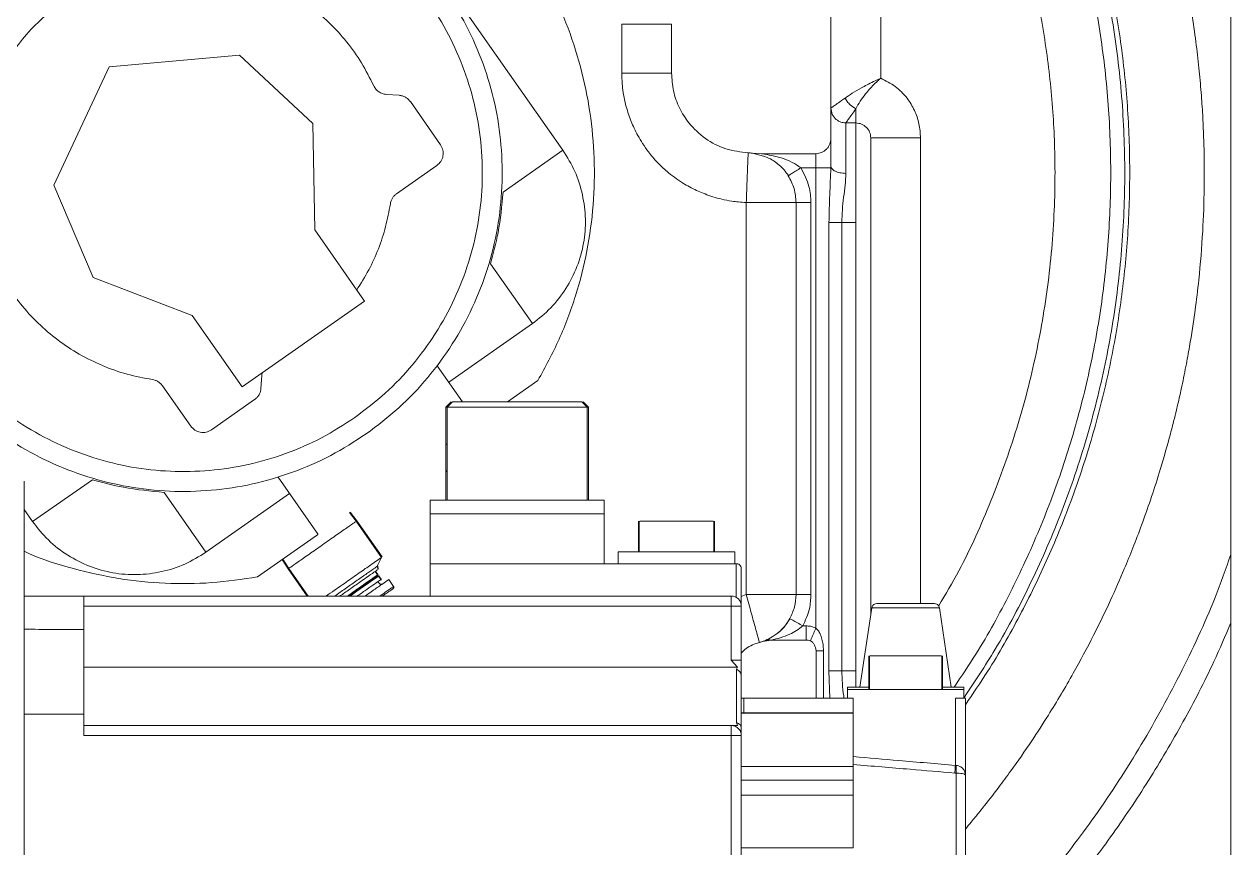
# Model space of a CAD drawing. Header units: millimetres. Extents: x 169 to 14583, y -399 to 10804.
# Drawn here: x 9219 to 9461.3, y 6507.2 to 6672.6 of the extents above; entities that cross this region are included whole.
import ezdxf

# ---------------------------------------------------------------- set-up
doc = ezdxf.new("R2010")
doc.units = ezdxf.units.MM
doc.header["$LTSCALE"] = 35

msp = doc.modelspace()

# ---------------------------------------------------------------- linework, layer by layer
at = {"color": 7, "linetype": 'Continuous', "lineweight": 18}
for p, q in [((9461.279, 6994.416), (9461.279, 5075.018)), ((9390.967, 6747.797), (9390.967, 6661.797)), ((9327.155, 6647.313), (9281.269, 6712.846)), ((9380.967, 6649.713), (9380.967, 6675.797)), ((9338.967, 6672.642), (9338.967, 6662.797)), ((9348.967, 6662.797), (9348.967, 6672.642)), ((9262.235, 6666.386), (9236.054, 6664.095)), ((9276.934, 6652.678), (9262.235, 6666.386)), ((9236.054, 6664.095), (9224.947, 6640.276)), ((9294.268, 6658.346), (9291.678, 6658.527)), ((9302.578, 6648.416), (9296.516, 6657.074)), ((9277.307, 6631.332), (9276.934, 6652.678)), ((9383.967, 6652.797), (9385.967, 6652.797)), ((9388.967, 6554.012), (9388.967, 6649.797)), ((9398.967, 6556.297), (9398.967, 6649.797)), ((9327.155, 6647.313), (9315.149, 6638.907)), ((9367.015, 6646.626), (9365.224, 6646.737)), ((9365.224, 6646.737), (9367.448, 6646.14)), ((9377.967, 6646.626), (9367.015, 6646.626)), ((9293.747, 6638.57), (9301.841, 6644.238)), ((9372.493, 6642.244), (9372.403, 6642.186)), ((9377.967, 6643.797), (9374.934, 6643.797)), ((9377.967, 6551.38), (9377.967, 6643.797)), ((9380.967, 6644.146), (9380.965, 6643.797)), ((9380.967, 6644.146), (9380.967, 6644.155)), ((9224.947, 6640.276), (9232.8, 6621.775)), ((9363.967, 6636.816), (9363.967, 6558.127)), ((9373.967, 6636.816), (9373.967, 6558.127)), ((9376.967, 6558.127), (9376.967, 6636.816)), ((9380.565, 6632.797), (9380.565, 6542.797)), ((9383.163, 6632.797), (9383.163, 6542.797)), ((9385.967, 6632.797), (9383.163, 6632.797)), ((9385.967, 6632.797), (9385.967, 6542.797)), ((9287.345, 6616.996), (9277.307, 6631.332)), ((9312.609, 6624.501), (9321.016, 6612.495)), ((9232.8, 6621.775), (9252.732, 6614.124)), ((9262.77, 6599.789), (9287.345, 6616.996)), ((9252.732, 6614.124), (9262.77, 6599.789)), ((9304.223, 6600.737), (9321.016, 6612.495)), ((9306.982, 6596.797), (9301.904, 6604.049)), ((9266.516, 6599.497), (9266.697, 6602.086)), ((9266.697, 6602.086), (9266.777, 6602.594)), ((9316.031, 6596.797), (9322.139, 6601.074)), ((9246.74, 6600.017), (9252.408, 6591.923)), ((9256.586, 6591.186), (9265.244, 6597.248)), ((9304.717, 6596.797), (9303.667, 6595.747)), ((9303.667, 6595.747), (9303.667, 6577.047)), ((9304.984, 6596.81), (9303.942, 6595.747)), ((9303.942, 6595.747), (9303.942, 6577.047)), ((9331.992, 6595.747), (9330.95, 6596.81)), ((9332.267, 6595.747), (9331.217, 6596.797)), ((9332.267, 6595.747), (9331.902, 6595.747)), ((9331.992, 6577.047), (9331.992, 6595.747)), ((9332.267, 6577.047), (9332.267, 6595.747)), ((9303.942, 6588.332), (9303.667, 6588.14)), ((9269.957, 6581.679), (9278.012, 6570.176)), ((9303.667, 6582.741), (9303.942, 6582.975)), ((9220.665, 6572.749), (9232.671, 6581.155)), ((9255.484, 6566.609), (9247.077, 6578.615)), ((9255.484, 6566.609), (9272.276, 6578.367)), ((9300.467, 6577.047), (9335.467, 6577.047)), ((9300.467, 6577.047), (9300.467, 6574.297)), ((9335.467, 6577.047), (9335.467, 6574.297)), ((9218.967, 6575.174), (9220.665, 6572.749)), ((9285.629, 6572.814), (9284.307, 6574.584)), ((9285.75, 6572.899), (9284.427, 6574.668)), ((9300.467, 6574.297), (9335.467, 6574.297)), ((9300.467, 6574.297), (9300.467, 6564.297)), ((9335.467, 6574.297), (9335.467, 6564.297)), ((9290.71, 6565.558), (9285.629, 6572.814)), ((9290.831, 6565.642), (9285.75, 6572.899)), ((9342.317, 6572.807), (9342.317, 6566.647)), ((9342.464, 6572.807), (9342.464, 6566.647)), ((9357.47, 6566.647), (9357.47, 6572.807)), ((9357.617, 6566.647), (9357.617, 6572.807)), ((9265.832, 6561.647), (9277.869, 6570.076)), ((9338.267, 6566.647), (9361.667, 6566.647)), ((9338.267, 6564.297), (9338.267, 6566.647)), ((9361.667, 6566.647), (9361.667, 6564.297)), ((9270.778, 6565.111), (9271.988, 6563.262)), ((9270.898, 6565.194), (9272.108, 6563.347)), ((9289.889, 6563.775), (9290.698, 6565.55)), ((9300.467, 6557.797), (9300.467, 6564.297)), ((9300.467, 6564.297), (9361.967, 6564.297)), ((9361.967, 6564.297), (9361.967, 6557.529)), ((9271.988, 6563.262), (9275.815, 6557.797)), ((9272.108, 6563.347), (9275.994, 6557.797)), ((9289.925, 6562.037), (9289.438, 6562.733)), ((9290.015, 6562.1), (9289.527, 6562.796)), ((9290.099, 6561.791), (9289.849, 6561.802)), ((9289.858, 6561.806), (9289.933, 6562.043)), ((9289.969, 6563.105), (9289.903, 6563.792)), ((9289.937, 6561.862), (9290.015, 6562.1)), ((9290.06, 6563.169), (9289.999, 6563.859)), ((9290.595, 6561.097), (9290.105, 6561.797)), ((9290.674, 6561.158), (9290.187, 6561.854)), ((9362.967, 6555.797), (9362.967, 6563.297)), ((9290.249, 6560.371), (9290.076, 6560.617)), ((9290.628, 6561.003), (9290.652, 6561.142)), ((9290.65, 6561.019), (9290.674, 6561.158)), ((9293.149, 6559.716), (9292.174, 6561.109)), ((9218.967, 6557.797), (9230.967, 6557.797)), ((9360.967, 6557.797), (9230.967, 6557.797)), ((9363.967, 6558.127), (9362.967, 6557.717)), ((9360.967, 6555.797), (9230.967, 6555.797)), ((9360.967, 6555.797), (9360.967, 6544.9)), ((9362.967, 6544.9), (9362.967, 6555.797)), ((9386.807, 6539.497), (9389.18, 6555.444)), ((9389.18, 6555.444), (9402.754, 6555.444)), ((9390.169, 6556.297), (9401.765, 6556.297)), ((9405.127, 6539.497), (9402.754, 6555.444)), ((9375.967, 6551.797), (9375.322, 6551.797)), ((9367.211, 6548.668), (9368.942, 6548.968)), ((9368.942, 6548.968), (9368.998, 6548.969)), ((9375.967, 6548.969), (9368.998, 6548.969)), ((9360.967, 6544.9), (9362.19, 6543.542)), ((9377.974, 6537.297), (9377.974, 6546.797)), ((9379.467, 6537.297), (9379.467, 6546.797)), ((9388.567, 6545.797), (9388.567, 6538.997)), ((9388.709, 6545.797), (9388.709, 6538.997)), ((9403.225, 6538.997), (9403.225, 6545.797)), ((9403.367, 6538.997), (9403.367, 6545.797)), ((9230.967, 6543.542), (9362.19, 6543.542)), ((9362.19, 6543.542), (9362.021, 6543.092)), ((9380.565, 6542.797), (9380.74, 6537.297)), ((9385.967, 6542.797), (9383.163, 6542.797)), ((9385.967, 6539.497), (9385.967, 6542.797)), ((9384.267, 6539.497), (9388.709, 6539.497)), ((9384.267, 6538.997), (9384.267, 6539.497)), ((9384.267, 6537.297), (9384.267, 6538.997)), ((9384.267, 6538.997), (9407.667, 6538.997)), ((9403.225, 6539.497), (9407.667, 6539.497)), ((9407.667, 6538.997), (9407.667, 6539.497)), ((9407.667, 6537.297), (9407.667, 6538.997)), ((9362.967, 6537.297), (9363.467, 6537.297)), ((9385.467, 6537.297), (9363.467, 6537.297)), ((9363.467, 6537.297), (9363.467, 6534.363)), ((9385.467, 6537.297), (9385.467, 6534.363)), ((9405.967, 6523.794), (9405.967, 6537.297)), ((9407.667, 6537.297), (9405.967, 6537.297)), ((9407.967, 6537.297), (9407.967, 6521.832)), ((9218.967, 6534.104), (9230.967, 6534.104)), ((9230.967, 6534.104), (9230.967, 6529.797)), ((9362.967, 6534.363), (9363.467, 6534.363)), ((9362.967, 6534.297), (9385.467, 6534.297)), ((9363.467, 6534.363), (9385.467, 6534.363)), ((9385.467, 6534.363), (9385.467, 6534.297)), ((9385.467, 6534.297), (9385.467, 6523.55)), ((9230.967, 6531.797), (9360.967, 6531.797)), ((9362.19, 6531.797), (9360.967, 6531.797)), ((9362.021, 6532.375), (9362.19, 6531.797)), ((9230.967, 6529.797), (9360.967, 6529.797)), ((9360.967, 6529.797), (9360.967, 6455.797)), ((9362.967, 6529.797), (9362.967, 6455.797)), ((9362.967, 6523.55), (9385.467, 6523.55)), ((9362.967, 6520.797), (9385.467, 6520.797)), ((9407.967, 6521.832), (9407.899, 6521.893)), ((9407.967, 6521.832), (9407.938, 6521.964)), ((9407.939, 6521.892), (9407.962, 6521.967)), ((9362.967, 6517.797), (9385.467, 6517.797)), ((9385.467, 6517.797), (9385.467, 6507.229)), ((9362.967, 6507.229), (9385.467, 6507.229))]:
    msp.add_line(p, q, dxfattribs=at)
at = {"color": 7, "linetype": 'Continuous', "lineweight": 18, "flags": 128}
msp.add_lwpolyline([(9290.187, 6561.854), (9290.047, 6561.859), (9289.937, 6561.862)], dxfattribs=at)
at = {"color": 7, "linetype": 'Continuous', "lineweight": 18}
for points, knots in [([(9407.967, 6510.993), (9408.363, 6511.465), (9409.03, 6512.259), (9410.324, 6513.839), (9412.184, 6516.154), (9414.571, 6519.245), (9417.749, 6523.549), (9421.095, 6528.358), (9425.319, 6534.883), (9429.509, 6541.945), (9433.63, 6549.662), (9437.017, 6556.66), (9439.598, 6562.516), (9441.658, 6567.563), (9443.417, 6572.17), (9445.194, 6577.196), (9447.076, 6583.009), (9448.603, 6588.29), (9449.708, 6592.528), (9450.275, 6594.836), (9450.785, 6596.995), (9451.437, 6599.893), (9452.223, 6603.718), (9453.187, 6608.981), (9454.079, 6614.771), (9455.005, 6622.489), (9455.665, 6630.673), (9455.976, 6639.417), (9455.942, 6647.191), (9455.687, 6653.585), (9455.32, 6659.024), (9454.875, 6663.935), (9454.262, 6669.231), (9453.398, 6675.279), (9452.448, 6680.694), (9451.579, 6684.986), (9451.074, 6687.309), (9450.583, 6689.472), (9449.895, 6692.362), (9448.92, 6696.144), (9447.473, 6701.295), (9445.729, 6706.887), (9443.17, 6714.227), (9440.166, 6721.868), (9436.602, 6729.859), (9433.155, 6736.827), (9430.116, 6742.459), (9427.395, 6747.183), (9424.837, 6751.399), (9421.96, 6755.886), (9418.525, 6760.939), (9415.292, 6765.386), (9412.625, 6768.859), (9411.15, 6770.724), (9409.759, 6772.451), (9407.871, 6774.744), (9405.336, 6777.716), (9403.396, 6779.87), (9402.489, 6780.877)], [0, 0, 0, 0, 0.0062724, 0.0105554, 0.0207924, 0.0365159, 0.050315, 0.0752682, 0.0961502, 0.1294524, 0.1588316, 0.1852117, 0.2085928, 0.2239745, 0.2407107, 0.2588015, 0.278247, 0.3029159, 0.314767, 0.322834, 0.327117, 0.337354, 0.3530776, 0.3668767, 0.3918299, 0.4127118, 0.4460141, 0.4753933, 0.5017733, 0.5251544, 0.5405361, 0.5572724, 0.5753632, 0.5948086, 0.6194776, 0.6313286, 0.6393957, 0.6436787, 0.6539157, 0.6696393, 0.6834383, 0.7083916, 0.7292735, 0.7625757, 0.791955, 0.818335, 0.8417161, 0.8570978, 0.873834, 0.8919248, 0.9113703, 0.9360392, 0.9478903, 0.9559574, 0.9602403, 0.9704775, 0.9862011, 1, 1, 1, 1]), ([(9382.038, 6778.964), (9385.335, 6775.651), (9391.931, 6769.024), (9400.856, 6758.189), (9409.008, 6746.773), (9416.277, 6734.77), (9422.64, 6722.265), (9428.057, 6709.322), (9432.649, 6695.57), (9436.271, 6681.046), (9438.772, 6665.814), (9440.023, 6650.428), (9440.016, 6634.992), (9438.75, 6619.608), (9436.236, 6604.377), (9432.486, 6589.404), (9427.536, 6574.781), (9421.378, 6560.632), (9414.798, 6548.069), (9409.811, 6540.552), (9407.667, 6537.321)], [0, 0, 0, 0, 0.0531095, 0.106219, 0.1593285, 0.212438, 0.2655475, 0.318657, 0.3717665, 0.4301841, 0.4886017, 0.5470193, 0.605437, 0.6638546, 0.7222722, 0.7806899, 0.8391075, 0.8975251, 0.9559428, 1, 1, 1, 1]), ([(9407.967, 6535.972), (9409.483, 6538.185), (9413.435, 6543.958), (9418.989, 6553.827), (9424.68, 6565.453), (9429.534, 6577.459), (9433.569, 6589.763), (9436.754, 6602.314), (9439.079, 6615.052), (9440.531, 6627.919), (9441.104, 6640.855), (9440.795, 6653.8), (9439.606, 6666.695), (9437.543, 6679.478), (9434.614, 6692.091), (9430.833, 6704.475), (9426.218, 6716.574), (9420.79, 6728.33), (9414.577, 6739.692), (9407.594, 6750.593), (9399.931, 6761.037), (9394.245, 6767.528), (9391.402, 6770.774)], [0, 0, 0, 0, 0.0316892, 0.0826529, 0.1336166, 0.1845804, 0.2355441, 0.2865078, 0.3374715, 0.3884353, 0.439399, 0.4903627, 0.5413265, 0.5922902, 0.6432539, 0.6942176, 0.7451814, 0.7961451, 0.8471088, 0.8980725, 0.9490363, 1, 1, 1, 1]), ([(9388.579, 6768.201), (9391.662, 6764.665), (9397.83, 6757.594), (9406.032, 6746.139), (9413.405, 6734.145), (9419.835, 6721.616), (9425.305, 6708.641), (9429.779, 6695.289), (9433.232, 6681.638), (9435.645, 6667.764), (9437.003, 6653.748), (9437.299, 6639.67), (9436.531, 6625.609), (9434.703, 6611.647), (9431.827, 6597.862), (9427.915, 6584.335), (9423.004, 6571.135), (9417.07, 6558.372), (9411.314, 6547.779), (9407.194, 6541.696), (9405.704, 6539.497)], [0, 0, 0, 0, 0.0569275, 0.1138551, 0.1707826, 0.2277101, 0.2846376, 0.3415652, 0.3984927, 0.4554202, 0.5123477, 0.5692753, 0.6262028, 0.6831303, 0.7400578, 0.7969854, 0.8539129, 0.9108404, 0.9677679, 1, 1, 1, 1]), ([(9390.967, 6747.797), (9393.538, 6744.208), (9398.679, 6737.029), (9405.33, 6725.561), (9411.159, 6713.665), (9416.058, 6701.352), (9419.986, 6688.779), (9422.943, 6676.025), (9424.938, 6663.165), (9425.973, 6650.193), (9426.04, 6636.354), (9424.92, 6621.725), (9422.378, 6606.439), (9418.509, 6591.429), (9413.264, 6576.856), (9407.975, 6564.919), (9403.987, 6558.137), (9402.615, 6555.804)], [0, 0, 0, 0, 0.06498848, 0.12997752, 0.19496656, 0.25995505, 0.32494352, 0.38877258, 0.45260165, 0.51643014, 0.58025867, 0.65623841, 0.73221789, 0.80819691, 0.88417616, 0.96015605, 1, 1, 1, 1]), ([(9322.139, 6601.074), (9323.621, 6603.804), (9326.59, 6609.271), (9329.834, 6618.037), (9332.139, 6627.08), (9333.388, 6636.335), (9333.592, 6645.669), (9332.743, 6654.967), (9330.847, 6664.11), (9327.935, 6672.981), (9324.042, 6681.468), (9319.214, 6689.459), (9313.517, 6696.857), (9307.024, 6703.567), (9299.814, 6709.498), (9291.981, 6714.581), (9283.627, 6718.749), (9274.854, 6721.945), (9265.777, 6724.134), (9256.511, 6725.287), (9247.175, 6725.384), (9237.887, 6724.43), (9228.765, 6722.437), (9219.928, 6719.423), (9211.486, 6715.435), (9203.546, 6710.522), (9196.214, 6704.741), (9189.578, 6698.173), (9183.725, 6690.899), (9178.73, 6683.009), (9174.662, 6674.607), (9171.54, 6665.801), (9169.529, 6656.699), (9168.563, 6649.942), (9168.593, 6646.256), (9168.598, 6645.683)], [0, 0, 0, 0, 0.0310418, 0.0621669, 0.0932094, 0.1242498, 0.1553761, 0.1864188, 0.2174591, 0.2485854, 0.2796281, 0.3106685, 0.3417948, 0.3728375, 0.4038779, 0.4350042, 0.4660469, 0.4970873, 0.5282136, 0.5592563, 0.5902967, 0.621423, 0.6524657, 0.683506, 0.7146323, 0.745675, 0.7767154, 0.8078417, 0.8388844, 0.8699248, 0.9010511, 0.9320938, 0.9631342, 0.9942605, 1, 1, 1, 1]), ([(9287.676, 6590.371), (9289.9, 6592.058), (9294.355, 6595.437), (9300.125, 6601.553), (9305.101, 6608.308), (9309.134, 6615.674), (9312.178, 6623.497), (9314.176, 6631.651), (9315.087, 6639.997), (9314.904, 6648.391), (9313.63, 6656.689), (9311.278, 6664.748), (9307.896, 6672.432), (9303.544, 6679.611), (9298.286, 6686.157), (9292.222, 6691.962), (9285.453, 6696.929), (9278.091, 6700.965), (9270.267, 6704.007), (9262.113, 6706.006), (9253.767, 6706.917), (9245.374, 6706.733), (9237.074, 6705.462), (9229.024, 6703.097), (9221.304, 6699.767), (9216.604, 6696.736), (9214.258, 6695.223)], [0, 0, 0, 0, 0.0416163, 0.0833819, 0.125, 0.1666139, 0.2083815, 0.25, 0.2916139, 0.3333815, 0.3749999, 0.4166139, 0.4583815, 0.4999999, 0.5416138, 0.5833814, 0.6249999, 0.6666138, 0.7083814, 0.7499999, 0.7916138, 0.8333814, 0.8749999, 0.9166132, 0.958379, 1, 1, 1, 1]), ([(9285.382, 6593.648), (9287.467, 6595.229), (9291.644, 6598.397), (9297.053, 6604.131), (9301.718, 6610.464), (9305.499, 6617.369), (9308.352, 6624.703), (9310.225, 6632.348), (9311.079, 6640.172), (9310.908, 6648.041), (9309.713, 6655.82), (9307.508, 6663.376), (9304.338, 6670.58), (9300.258, 6677.31), (9295.329, 6683.447), (9289.644, 6688.89), (9283.298, 6693.546), (9276.396, 6697.329), (9269.061, 6700.182), (9261.416, 6702.055), (9253.592, 6702.91), (9245.724, 6702.737), (9237.942, 6701.546), (9230.395, 6699.328), (9223.158, 6696.207), (9218.752, 6693.365), (9216.553, 6691.946)], [0, 0, 0, 0, 0.0416162, 0.083382, 0.125, 0.1666137, 0.2083816, 0.25, 0.2916137, 0.3333816, 0.3749999, 0.4166137, 0.4583816, 0.4999999, 0.5416137, 0.5833815, 0.6249999, 0.6666137, 0.7083815, 0.7499999, 0.7916136, 0.8333815, 0.8749999, 0.916613, 0.9583788, 1, 1, 1, 1]), ([(9289.159, 6660.271), (9288.382, 6661.822), (9286.823, 6664.929), (9283.769, 6669.176), (9280.263, 6673.046), (9276.295, 6676.434), (9271.942, 6679.312), (9267.255, 6681.612), (9262.329, 6683.373), (9258.911, 6684.012), (9257.206, 6684.331)], [0, 0, 0, 0, 0.1247404, 0.2499986, 0.3752386, 0.4999989, 0.6247346, 0.7499755, 0.875221, 1, 1, 1, 1]), ([(9233.493, 6680.989), (9231.943, 6680.212), (9228.835, 6678.653), (9224.588, 6675.599), (9220.719, 6672.093), (9217.33, 6668.125), (9214.453, 6663.772), (9212.153, 6659.085), (9210.391, 6654.159), (9209.752, 6650.741), (9209.433, 6649.036)], [0, 0, 0, 0, 0.1247404, 0.2499986, 0.3752386, 0.4999989, 0.6247346, 0.7499755, 0.875221, 1, 1, 1, 1]), ([(9348.967, 6672.642), (9348.884, 6672.642), (9348.717, 6672.642), (9347.406, 6672.642), (9345.321, 6672.642), (9342.422, 6672.642), (9340.119, 6672.642), (9338.967, 6672.642)], [0, 0, 0, 0, 0.1867813, 0.3735626, 0.5603439, 0.780172, 1, 1, 1, 1]), ([(9338.967, 6662.797), (9339.944, 6662.797), (9341.898, 6662.797), (9344.584, 6662.797), (9346.901, 6662.797), (9348.62, 6662.797), (9348.851, 6662.797), (9348.967, 6662.797)], [0, 0, 0, 0, 0.1867813, 0.3735626, 0.5603439, 0.780172, 1, 1, 1, 1]), ([(9338.967, 6662.797), (9339.001, 6661.823), (9339.08, 6659.547), (9339.74, 6656.278), (9340.64, 6653.589), (9341.471, 6651.68), (9342.222, 6650.199), (9343.17, 6648.602), (9344.176, 6647.164), (9345.215, 6645.871), (9346.521, 6644.425), (9348.583, 6642.52), (9351.306, 6640.604), (9353.822, 6639.294), (9355.744, 6638.495), (9357.312, 6637.948), (9359.103, 6637.454), (9360.825, 6637.118), (9362.471, 6636.901), (9363.443, 6636.846), (9363.967, 6636.816)], [0, 0, 0, 0, 0.0733613, 0.1715293, 0.2499336, 0.2866891, 0.3283709, 0.3749834, 0.4266087, 0.4604582, 0.5, 0.5733613, 0.6715293, 0.7499336, 0.7866891, 0.8283709, 0.8749834, 0.9266087, 0.9604586, 1, 1, 1, 1]), ([(9364.352, 6646.809), (9362.832, 6646.994), (9359.793, 6647.365), (9355.67, 6649.523), (9352.532, 6652.445), (9350.444, 6655.787), (9349.201, 6659.201), (9349.045, 6661.598), (9348.967, 6662.797)], [0, 0, 0, 0, 0.1865594, 0.3731188, 0.5596782, 0.7064521, 0.8532261, 1, 1, 1, 1]), ([(9390.967, 6661.797), (9390.479, 6661.566), (9389.546, 6661.123), (9388.253, 6660.462), (9386.807, 6659.678), (9385.276, 6658.782), (9384.29, 6658.113), (9383.824, 6657.797)], [0, 0, 0, 0, 0.1820876, 0.3478567, 0.4973346, 0.762537, 1, 1, 1, 1]), ([(9390.967, 6661.797), (9390.598, 6661.452), (9389.862, 6660.766), (9388.842, 6659.696), (9387.816, 6658.499), (9386.778, 6657.116), (9386.248, 6656.16), (9385.967, 6655.654)], [0, 0, 0, 0, 0.1742751, 0.34698, 0.5174823, 0.7447226, 1, 1, 1, 1]), ([(9398.967, 6649.797), (9398.905, 6650.748), (9398.781, 6652.649), (9397.82, 6655.368), (9396.243, 6657.954), (9393.97, 6660.266), (9391.968, 6661.287), (9390.967, 6661.797)], [0, 0, 0, 0, 0.18672199, 0.37347213, 0.56018576, 0.78010119, 1, 1, 1, 1]), ([(9291.678, 6658.527), (9291.415, 6658.566), (9290.884, 6658.644), (9290.169, 6659.035), (9289.55, 6659.567), (9289.289, 6660.038), (9289.159, 6660.271)], [0, 0, 0, 0, 0.2474087, 0.4994215, 0.7518742, 1, 1, 1, 1]), ([(9296.516, 6657.074), (9296.378, 6657.246), (9296.1, 6657.594), (9295.545, 6657.977), (9294.931, 6658.257), (9294.488, 6658.316), (9294.268, 6658.346)], [0, 0, 0, 0, 0.2479291, 0.4991169, 0.7510488, 1, 1, 1, 1]), ([(9383.824, 6657.797), (9383.343, 6657.459), (9382.487, 6656.858), (9381.602, 6656.243), (9381.065, 6655.861), (9380.999, 6655.818), (9380.967, 6655.797)], [0, 0, 0, 0, 0.2989695, 0.5322448, 0.7768869, 1, 1, 1, 1]), ([(9383.824, 6657.797), (9383.959, 6657.559), (9384.234, 6657.073), (9384.96, 6656.267), (9385.588, 6655.885), (9385.967, 6655.654)], [0, 0, 0, 0, 0.2764508, 0.5627289, 1, 1, 1, 1]), ([(9380.967, 6655.797), (9381.024, 6655.357), (9381.137, 6654.476), (9381.94, 6653.49), (9382.929, 6652.902), (9383.621, 6652.832), (9383.967, 6652.797)], [0, 0, 0, 0, 0.279619, 0.5592379, 0.779619, 1, 1, 1, 1]), ([(9385.967, 6655.654), (9385.686, 6655.252), (9385.121, 6654.446), (9384.488, 6653.542), (9384.051, 6652.917), (9383.995, 6652.837), (9383.967, 6652.797)], [0, 0, 0, 0, 0.2480046, 0.4974779, 0.7483132, 1, 1, 1, 1]), ([(9383.967, 6652.797), (9383.967, 6652.722), (9383.967, 6652.572), (9383.967, 6651.379), (9383.967, 6649.406), (9383.967, 6646.552), (9383.967, 6643.966), (9383.967, 6642.673)], [0, 0, 0, 0, 0.1867183, 0.3734365, 0.5601548, 0.7800774, 1, 1, 1, 1]), ([(9385.967, 6652.797), (9385.967, 6652.723), (9385.967, 6652.573), (9385.967, 6651.361), (9385.967, 6649.53), (9385.967, 6647.03), (9385.967, 6643.987), (9385.967, 6640.492), (9385.967, 6636.716), (9385.967, 6634.098), (9385.967, 6632.797)], [0, 0, 0, 0, 0.1242211, 0.2500121, 0.3757498, 0.4999965, 0.6241912, 0.749955, 0.8757206, 1, 1, 1, 1]), ([(9380.967, 6649.713), (9380.928, 6649.333), (9380.866, 6648.742), (9380.488, 6648.015), (9379.972, 6647.368), (9379.127, 6646.764), (9378.348, 6646.671), (9377.967, 6646.626)], [0, 0, 0, 0, 0.2386422, 0.3707744, 0.510875, 0.7607018, 1, 1, 1, 1]), ([(9380.967, 6644.146), (9380.967, 6644.893), (9380.967, 6646.387), (9380.967, 6648.114), (9380.967, 6649.262), (9380.967, 6649.563), (9380.967, 6649.713)], [0, 0, 0, 0, 0.2797394, 0.5594274, 0.7797279, 1, 1, 1, 1]), ([(9398.967, 6649.797), (9397.99, 6649.797), (9396.036, 6649.797), (9393.35, 6649.797), (9391.033, 6649.797), (9389.315, 6649.797), (9389.083, 6649.797), (9388.967, 6649.797)], [0, 0, 0, 0, 0.1867813, 0.3735626, 0.5603439, 0.780172, 1, 1, 1, 1]), ([(9301.841, 6644.238), (9302.136, 6644.501), (9302.726, 6645.027), (9303.146, 6646.161), (9303.14, 6647.371), (9302.765, 6648.068), (9302.578, 6648.416)], [0, 0, 0, 0, 0.24998, 0.4999797, 0.7497887, 1, 1, 1, 1]), ([(9321.016, 6612.495), (9322.294, 6613.504), (9324.868, 6615.534), (9327.863, 6619.482), (9330.13, 6623.863), (9331.453, 6628.605), (9331.832, 6633.513), (9331.201, 6638.405), (9329.736, 6643.14), (9328.012, 6645.928), (9327.155, 6647.313)], [0, 0, 0, 0, 0.1242246, 0.2500096, 0.3757442, 0.499997, 0.6241979, 0.7499627, 0.8757224, 1, 1, 1, 1]), ([(9365.224, 6646.737), (9365.062, 6646.756), (9364.772, 6646.789), (9364.48, 6646.803), (9364.352, 6646.809)], [0, 0, 0, 0, 0.5599905, 1, 1, 1, 1]), ([(9367.015, 6646.626), (9368.427, 6646.384), (9370.523, 6646.026), (9373.188, 6644.975), (9374.364, 6644.182), (9374.934, 6643.797)], [0, 0, 0, 0, 0.5147328, 0.7645512, 1, 1, 1, 1]), ([(9377.967, 6643.8), (9377.967, 6644.144), (9377.967, 6644.833), (9377.967, 6645.677), (9377.967, 6646.295), (9377.967, 6646.515), (9377.967, 6646.626)], [0, 0, 0, 0, 0.2797666, 0.5595331, 0.7797666, 1, 1, 1, 1]), ([(9367.448, 6646.14), (9367.826, 6646.005), (9368.9, 6645.621), (9370.299, 6644.645), (9371.599, 6643.404), (9372.159, 6642.613), (9372.444, 6642.212)], [0, 0, 0, 0, 0.2074265, 0.5888516, 0.7913894, 1, 1, 1, 1]), ([(9374.934, 6643.797), (9374.602, 6643.586), (9373.937, 6643.163), (9373.109, 6642.636), (9372.587, 6642.304), (9372.518, 6642.259), (9372.493, 6642.244)], [0, 0, 0, 0, 0.2831526, 0.5663052, 0.8494578, 1, 1, 1, 1]), ([(9374.934, 6643.797), (9375.58, 6642.568), (9376.736, 6640.372), (9376.897, 6637.904), (9376.967, 6636.816)], [0, 0, 0, 0, 0.5594307, 1, 1, 1, 1]), ([(9377.967, 6643.797), (9377.967, 6643.798), (9377.967, 6643.799), (9377.967, 6643.799), (9377.967, 6643.8)], [0, 0, 0, 0, 0.56, 1, 1, 1, 1]), ([(9377.971, 6643.797), (9377.97, 6643.797), (9377.969, 6643.797), (9377.968, 6643.798), (9377.968, 6643.798)], [0, 0, 0, 0, 0.5964163, 1, 1, 1, 1]), ([(9377.971, 6643.797), (9377.97, 6643.797), (9377.969, 6643.797), (9377.968, 6643.797), (9377.968, 6643.797)], [0, 0, 0, 0, 0.56, 1, 1, 1, 1]), ([(9378.966, 6643.797), (9378.784, 6643.797), (9378.459, 6643.797), (9378.12, 6643.797), (9377.971, 6643.797)], [0, 0, 0, 0, 0.5598591, 1, 1, 1, 1]), ([(9380.965, 6643.797), (9380.922, 6643.797), (9380.834, 6643.797), (9380.329, 6643.797), (9379.692, 6643.797), (9379.208, 6643.797), (9378.966, 6643.797)], [0, 0, 0, 0, 0.2797785, 0.5595571, 0.7797785, 1, 1, 1, 1]), ([(9380.965, 6643.797), (9380.884, 6641.999), (9380.719, 6638.379), (9380.617, 6634.666), (9380.565, 6632.797)], [0, 0, 0, 0, 0.4968367, 1, 1, 1, 1]), ([(9383.967, 6642.673), (9383.542, 6642.7), (9382.658, 6642.754), (9381.651, 6643.155), (9381.065, 6643.653), (9380.999, 6643.992), (9380.967, 6644.155)], [0, 0, 0, 0, 0.2701894, 0.5623386, 0.7896762, 1, 1, 1, 1]), ([(9383.967, 6642.673), (9383.932, 6641.895), (9383.861, 6640.347), (9383.523, 6637.883), (9383.23, 6635.364), (9383.186, 6633.651), (9383.163, 6632.797)], [0, 0, 0, 0, 0.2535523, 0.5043919, 0.7529598, 1, 1, 1, 1]), ([(9292.501, 6636.558), (9292.543, 6636.756), (9292.626, 6637.153), (9292.904, 6637.698), (9293.269, 6638.192), (9293.588, 6638.445), (9293.747, 6638.57)], [0, 0, 0, 0, 0.248126, 0.4990134, 0.7507266, 1, 1, 1, 1]), ([(9315.149, 6638.907), (9314.896, 6636.178), (9314.443, 6631.303), (9313.17, 6626.58), (9312.609, 6624.501)], [0, 0, 0, 0, 0.5599359, 1, 1, 1, 1]), ([(9285.756, 6619.265), (9286.587, 6620.583), (9288.253, 6623.223), (9290.161, 6627.508), (9291.659, 6631.954), (9292.221, 6635.025), (9292.501, 6636.558)], [0, 0, 0, 0, 0.2495649, 0.4999333, 0.7503423, 1, 1, 1, 1]), ([(9363.967, 6636.816), (9364.378, 6636.817), (9365.145, 6636.819), (9366.195, 6636.821), (9367.06, 6636.819), (9368.014, 6636.815), (9369.05, 6636.818), (9370.132, 6636.818), (9371.259, 6636.816), (9372.354, 6636.817), (9373.276, 6636.816), (9373.859, 6636.813), (9373.931, 6636.815), (9373.967, 6636.816)], [0, 0, 0, 0, 0.0785692, 0.1464687, 0.2036428, 0.2501631, 0.3409522, 0.4242722, 0.5002559, 0.6283713, 0.7524234, 0.8775146, 1, 1, 1, 1]), ([(9376.967, 6636.816), (9376.527, 6636.816), (9375.647, 6636.816), (9374.661, 6636.816), (9374.072, 6636.816), (9374.002, 6636.816), (9373.967, 6636.816)], [0, 0, 0, 0, 0.279619, 0.5592379, 0.779619, 1, 1, 1, 1]), ([(9383.163, 6632.797), (9382.871, 6632.797), (9382.287, 6632.797), (9381.314, 6632.797), (9380.849, 6632.797), (9380.565, 6632.797)], [0, 0, 0, 0, 0.2806499, 0.5612998, 1, 1, 1, 1]), ([(9212.775, 6625.323), (9213.553, 6623.772), (9215.111, 6620.665), (9218.165, 6616.418), (9221.671, 6612.549), (9225.639, 6609.16), (9229.992, 6606.283), (9234.68, 6603.983), (9239.606, 6602.221), (9243.023, 6601.582), (9244.729, 6601.263)], [0, 0, 0, 0, 0.1247404, 0.2499986, 0.3752386, 0.4999989, 0.6247346, 0.7499755, 0.875221, 1, 1, 1, 1]), ([(9197.967, 6614.73), (9199.195, 6612.578), (9201.719, 6608.152), (9206.618, 6602.154), (9212.287, 6596.703), (9218.637, 6592.049), (9225.538, 6588.265), (9232.874, 6585.412), (9240.518, 6583.539), (9248.342, 6582.685), (9256.21, 6582.857), (9263.992, 6584.048), (9271.539, 6586.266), (9278.777, 6589.388), (9283.183, 6592.23), (9285.382, 6593.648)], [0, 0, 0, 0, 0.0730749, 0.1502206, 0.2276519, 0.3048061, 0.3819518, 0.4593831, 0.5365373, 0.6136829, 0.6911143, 0.7682685, 0.8454131, 0.9228406, 1, 1, 1, 1]), ([(9197.967, 6607.035), (9198.156, 6606.718), (9199.775, 6604.008), (9203.705, 6599.473), (9209.697, 6593.622), (9216.485, 6588.668), (9223.842, 6584.629), (9231.668, 6581.587), (9239.821, 6579.589), (9248.167, 6578.677), (9256.56, 6578.861), (9264.861, 6580.132), (9272.91, 6582.497), (9280.631, 6585.827), (9285.33, 6588.858), (9287.676, 6590.371)], [0, 0, 0, 0, 0.0109016, 0.0932221, 0.1758466, 0.2581761, 0.3404966, 0.4231211, 0.5054506, 0.5877711, 0.6703957, 0.7527252, 0.8350446, 0.9176654, 1, 1, 1, 1]), ([(9244.729, 6601.263), (9244.926, 6601.222), (9245.323, 6601.138), (9245.869, 6600.86), (9246.362, 6600.495), (9246.615, 6600.176), (9246.74, 6600.017)], [0, 0, 0, 0, 0.248126, 0.4990134, 0.7507266, 1, 1, 1, 1]), ([(9265.244, 6597.248), (9265.417, 6597.387), (9265.764, 6597.665), (9266.148, 6598.219), (9266.427, 6598.833), (9266.486, 6599.276), (9266.516, 6599.497)], [0, 0, 0, 0, 0.2479291, 0.4991169, 0.7510488, 1, 1, 1, 1]), ([(9303.667, 6595.747), (9303.762, 6595.747), (9303.952, 6595.747), (9305.452, 6595.747), (9307.736, 6595.747), (9310.736, 6595.747), (9314.223, 6595.747), (9317.967, 6595.747), (9321.712, 6595.747), (9325.196, 6595.747), (9328.208, 6595.747), (9330.445, 6595.747), (9331.701, 6595.747), (9331.868, 6595.747), (9331.902, 6595.747)], [0, 0, 0, 0, 0.0888868, 0.1777736, 0.2666603, 0.3555471, 0.4444339, 0.5333207, 0.6222075, 0.7110942, 0.799981, 0.8888678, 0.9777546, 1, 1, 1, 1]), ([(9304.976, 6596.797), (9305.196, 6596.797), (9305.639, 6596.797), (9306.888, 6596.797), (9308.536, 6596.797), (9310.555, 6596.797), (9312.869, 6596.797), (9315.37, 6596.797), (9317.967, 6596.797), (9320.564, 6596.797), (9323.065, 6596.797), (9325.379, 6596.797), (9327.398, 6596.797), (9329.046, 6596.797), (9330.296, 6596.797), (9330.738, 6596.797), (9330.959, 6596.797)], [0, 0, 0, 0, 0.0714166, 0.1431899, 0.2142775, 0.2853359, 0.3571367, 0.4289089, 0.4999975, 0.571056, 0.6428568, 0.714629, 0.7857176, 0.8567784, 0.9285538, 1, 1, 1, 1]), ([(9252.408, 6591.923), (9252.671, 6591.628), (9253.197, 6591.038), (9254.332, 6590.618), (9255.541, 6590.624), (9256.238, 6590.999), (9256.586, 6591.186)], [0, 0, 0, 0, 0.24998, 0.4999797, 0.7497887, 1, 1, 1, 1]), ([(9218.967, 6580.847), (9218.967, 6580.766), (9218.967, 6580.602), (9218.967, 6579.278), (9218.967, 6577.193), (9218.967, 6574.275), (9218.967, 6570.577), (9218.967, 6566.121), (9218.967, 6560.968), (9218.967, 6555.158), (9218.967, 6548.748), (9218.967, 6541.791), (9218.967, 6534.367), (9218.967, 6526.547), (9218.967, 6518.401), (9218.967, 6510.002), (9218.967, 6501.438), (9218.967, 6492.797), (9218.967, 6484.157), (9218.967, 6475.593), (9218.967, 6467.193), (9218.967, 6459.048), (9218.967, 6451.227), (9218.967, 6443.804), (9218.967, 6436.846), (9218.967, 6430.437), (9218.967, 6424.624), (9218.967, 6419.485), (9218.967, 6415.069), (9218.967, 6412.782), (9218.967, 6411.676)], [0, 0, 0, 0, 0.0357477, 0.0715864, 0.1074212, 0.143171, 0.1789167, 0.2147564, 0.2505921, 0.2863419, 0.3220877, 0.3579274, 0.3937631, 0.4295129, 0.4652587, 0.5010984, 0.536934, 0.5726839, 0.6084296, 0.6442693, 0.680105, 0.7158548, 0.7516006, 0.7874403, 0.823276, 0.8590258, 0.8947716, 0.9306113, 0.9664469, 1, 1, 1, 1]), ([(9247.077, 6578.615), (9244.348, 6578.868), (9239.473, 6579.321), (9234.75, 6580.595), (9232.671, 6581.155)], [0, 0, 0, 0, 0.5599359, 1, 1, 1, 1]), ([(9220.665, 6572.749), (9221.674, 6571.47), (9223.704, 6568.897), (9227.652, 6565.901), (9232.033, 6563.634), (9236.775, 6562.311), (9241.683, 6561.932), (9246.575, 6562.563), (9251.31, 6564.028), (9254.098, 6565.752), (9255.484, 6566.609)], [0, 0, 0, 0, 0.1242246, 0.2500096, 0.3757442, 0.499997, 0.6241979, 0.7499627, 0.8757224, 1, 1, 1, 1]), ([(9285.5, 6572.723), (9285.435, 6572.678), (9285.245, 6572.545), (9283.829, 6571.553), (9281.579, 6569.978), (9278.869, 6568.08), (9276.159, 6566.183), (9273.909, 6564.608), (9272.493, 6563.616), (9272.303, 6563.483), (9272.238, 6563.437)], [0, 0, 0, 0, 0.0741911, 0.2161275, 0.358064, 0.5000004, 0.6419369, 0.7838733, 0.9258098, 1, 1, 1, 1]), ([(9342.611, 6572.807), (9342.683, 6572.807), (9342.897, 6572.807), (9344.451, 6572.807), (9346.958, 6572.807), (9349.967, 6572.807), (9352.976, 6572.807), (9355.483, 6572.807), (9357.038, 6572.807), (9357.252, 6572.807), (9357.323, 6572.807)], [0, 0, 0, 0, 0.0714135, 0.2142754, 0.3571338, 0.4999958, 0.6428543, 0.7857162, 0.9285353, 1, 1, 1, 1]), ([(9218.967, 6566.822), (9219.333, 6566.647), (9222.506, 6565.13), (9228.876, 6563.196), (9237.966, 6561.129), (9247.262, 6560.223), (9256.606, 6560.267), (9262.759, 6561.188), (9265.832, 6561.647)], [0, 0, 0, 0, 0.0254208, 0.220654, 0.4153629, 0.610055, 0.8052791, 1, 1, 1, 1]), ([(9290.581, 6565.467), (9290.515, 6565.421), (9290.326, 6565.289), (9288.91, 6564.298), (9286.657, 6562.72), (9283.961, 6560.832), (9281.423, 6559.055), (9280.168, 6558.176), (9279.627, 6557.797)], [0, 0, 0, 0, 0.0990018, 0.2884078, 0.4778138, 0.6672198, 0.8566258, 1, 1, 1, 1]), ([(9361.967, 6564.297), (9362.022, 6564.294), (9362.135, 6564.289), (9362.363, 6564.228), (9362.649, 6564.063), (9362.911, 6563.731), (9362.947, 6563.452), (9362.967, 6563.297)], [0, 0, 0, 0, 0.0868464, 0.1778545, 0.3792652, 0.6565115, 1, 1, 1, 1]), ([(9461.279, 6566.165), (9460.252, 6563.271), (9457.321, 6555.014), (9451.161, 6541.916), (9442.947, 6526.949), (9433.826, 6513.063), (9423.982, 6500.295), (9415.452, 6490.432), (9409.832, 6485.015), (9407.967, 6483.218)], [0, 0, 0, 0, 0.0926092, 0.2641844, 0.435759, 0.6073334, 0.7646166, 0.9218996, 1, 1, 1, 1]), ([(9289.791, 6563.713), (9289.74, 6563.678), (9289.59, 6563.572), (9288.468, 6562.787), (9286.671, 6561.529), (9284.525, 6560.026), (9282.604, 6558.681), (9281.687, 6558.039), (9281.342, 6557.797)], [0, 0, 0, 0, 0.09797977, 0.29394124, 0.48990272, 0.68586419, 0.88182567, 1, 1, 1, 1]), ([(9289.869, 6563.035), (9289.819, 6563), (9289.672, 6562.898), (9288.611, 6562.155), (9286.899, 6560.956), (9284.876, 6559.54), (9283.253, 6558.403), (9282.545, 6557.907), (9282.388, 6557.797)], [0, 0, 0, 0, 0.10872679, 0.31672676, 0.52472073, 0.73272084, 0.94071481, 1, 1, 1, 1]), ([(9289.845, 6561.981), (9289.801, 6561.95), (9289.672, 6561.86), (9288.71, 6561.186), (9287.189, 6560.121), (9285.438, 6558.895), (9284.358, 6558.139), (9283.87, 6557.797)], [0, 0, 0, 0, 0.1201645, 0.3501227, 0.5800808, 0.810039, 1, 1, 1, 1]), ([(9289.766, 6561.742), (9289.724, 6561.713), (9289.601, 6561.627), (9288.677, 6560.98), (9287.21, 6559.953), (9285.563, 6558.8), (9284.562, 6558.099), (9284.131, 6557.797)], [0, 0, 0, 0, 0.1175274, 0.3525827, 0.5876379, 0.8226932, 1, 1, 1, 1]), ([(9290.009, 6561.73), (9289.966, 6561.7), (9289.838, 6561.61), (9288.881, 6560.94), (9287.361, 6559.876), (9285.73, 6558.734), (9284.765, 6558.058), (9284.393, 6557.797)], [0, 0, 0, 0, 0.1210757, 0.3632276, 0.6053795, 0.8475313, 1, 1, 1, 1]), ([(9290.505, 6561.039), (9290.461, 6561.008), (9290.332, 6560.918), (9289.369, 6560.244), (9287.851, 6559.181), (9286.557, 6558.275), (9285.918, 6557.828), (9285.875, 6557.797)], [0, 0, 0, 0, 0.1453618, 0.4234616, 0.7015614, 0.9796612, 1, 1, 1, 1]), ([(9292.174, 6561.109), (9292.089, 6561.05), (9291.92, 6560.931), (9290.607, 6560.012), (9289.023, 6558.903), (9287.866, 6558.093), (9287.444, 6557.797)], [0, 0, 0, 0, 0.2798277, 0.5596553, 0.839483, 1, 1, 1, 1]), ([(9293.149, 6559.716), (9293.06, 6559.654), (9292.882, 6559.53), (9291.803, 6558.774), (9290.786, 6558.062), (9290.408, 6557.797)], [0, 0, 0, 0, 0.3858346, 0.7716692, 1, 1, 1, 1]), ([(9230.967, 6557.797), (9230.967, 6557.713), (9230.967, 6557.545), (9230.967, 6556.159), (9230.967, 6554.107), (9230.967, 6552.105), (9230.967, 6551.109)], [0, 0, 0, 0, 0.2486, 0.4999499, 0.7513234, 1, 1, 1, 1]), ([(9293.075, 6559.299), (9292.985, 6559.236), (9292.806, 6559.11), (9291.92, 6558.49), (9291.124, 6557.932), (9290.931, 6557.797)], [0, 0, 0, 0, 0.4306661, 0.8620386, 1, 1, 1, 1]), ([(9373.967, 6558.127), (9373.934, 6558.128), (9373.866, 6558.129), (9373.313, 6558.128), (9372.565, 6558.126), (9371.764, 6558.127), (9371.093, 6558.128), (9370.374, 6558.127), (9369.614, 6558.126), (9368.751, 6558.127), (9367.633, 6558.129), (9366.043, 6558.121), (9364.733, 6558.125), (9363.967, 6558.127)], [0, 0, 0, 0, 0.1186378, 0.2390294, 0.3650996, 0.431312, 0.4999584, 0.5568411, 0.6174499, 0.6818736, 0.7501463, 0.853975, 1, 1, 1, 1]), ([(9375.322, 6551.797), (9375.846, 6552.925), (9376.782, 6554.941), (9376.911, 6557.153), (9376.967, 6558.127)], [0, 0, 0, 0, 0.559689, 1, 1, 1, 1]), ([(9389.18, 6555.444), (9389.205, 6555.545), (9389.259, 6555.762), (9389.459, 6556.023), (9389.76, 6556.245), (9390.016, 6556.278), (9390.169, 6556.297)], [0, 0, 0, 0, 0.1799826, 0.3892728, 0.6359851, 1, 1, 1, 1]), ([(9402.754, 6555.444), (9402.729, 6555.545), (9402.674, 6555.762), (9402.477, 6556.023), (9402.167, 6556.245), (9401.915, 6556.278), (9401.765, 6556.297)], [0, 0, 0, 0, 0.1799826, 0.3892728, 0.6359851, 1, 1, 1, 1]), ([(9372.701, 6553.258), (9372.443, 6552.84), (9371.857, 6551.891), (9370.643, 6550.61), (9369.183, 6549.526), (9368.264, 6549.104), (9367.813, 6548.897)], [0, 0, 0, 0, 0.1827758, 0.415327, 0.7131515, 1, 1, 1, 1]), ([(9372.744, 6553.234), (9372.362, 6552.658), (9371.612, 6551.525), (9370.496, 6550.481), (9369.889, 6550.087), (9369.726, 6549.981)], [0, 0, 0, 0, 0.4310758, 0.8473454, 1, 1, 1, 1]), ([(9375.322, 6551.797), (9374.95, 6552.004), (9374.178, 6552.435), (9373.299, 6552.925), (9372.787, 6553.21), (9372.729, 6553.242), (9372.701, 6553.258)], [0, 0, 0, 0, 0.2702614, 0.5624294, 0.7897365, 1, 1, 1, 1]), ([(9407.967, 6476.193), (9408.812, 6476.958), (9413.027, 6480.772), (9420.055, 6488.222), (9428.99, 6498.519), (9437.247, 6509.377), (9444.864, 6520.691), (9451.76, 6532.455), (9457.271, 6543.038), (9460.167, 6549.823), (9461.279, 6552.429)], [0, 0, 0, 0, 0.03649836, 0.18197014, 0.32744192, 0.47291369, 0.61838547, 0.76385725, 0.90932902, 1, 1, 1, 1]), ([(9230.967, 6551.109), (9228.942, 6551.108), (9224.942, 6551.106), (9220.942, 6551.113), (9218.967, 6551.116)], [0, 0, 0, 0, 0.5063697, 1, 1, 1, 1]), ([(9230.967, 6551.109), (9230.967, 6549.916), (9230.967, 6547.517), (9230.967, 6543.276), (9230.967, 6538.773), (9230.967, 6535.655), (9230.967, 6534.104)], [0, 0, 0, 0, 0.2486027, 0.4999498, 0.7513206, 1, 1, 1, 1]), ([(9368.998, 6548.969), (9369.6, 6549.109), (9370.82, 6549.395), (9372.554, 6550.047), (9374.09, 6550.821), (9374.919, 6551.478), (9375.322, 6551.797)], [0, 0, 0, 0, 0.2805075, 0.5684323, 0.7900829, 1, 1, 1, 1]), ([(9375.967, 6548.969), (9375.967, 6549.116), (9375.967, 6549.411), (9375.967, 6550.167), (9375.967, 6550.984), (9375.967, 6551.526), (9375.967, 6551.797)], [0, 0, 0, 0, 0.27976625, 0.5595325, 0.77976625, 1, 1, 1, 1]), ([(9377.967, 6551.38), (9377.605, 6551.513), (9376.958, 6551.751), (9376.27, 6551.783), (9375.967, 6551.797)], [0, 0, 0, 0, 0.5597947, 1, 1, 1, 1]), ([(9376.836, 6548.787), (9376.887, 6548.905), (9376.99, 6549.141), (9377.243, 6549.721), (9377.567, 6550.464), (9377.814, 6551.03), (9377.967, 6551.38)], [0, 0, 0, 0, 0.25008449, 0.50016898, 0.69081842, 1, 1, 1, 1]), ([(9379.467, 6546.797), (9379.46, 6547.084), (9379.445, 6547.686), (9379.31, 6548.658), (9379.099, 6549.449), (9378.904, 6549.974), (9378.82, 6550.164), (9378.779, 6550.247), (9378.761, 6550.282), (9378.753, 6550.298), (9378.749, 6550.305), (9378.747, 6550.308), (9378.747, 6550.309), (9378.746, 6550.31), (9378.746, 6550.31), (9378.746, 6550.31), (9378.746, 6550.311), (9378.745, 6550.311), (9378.744, 6550.315), (9378.736, 6550.33), (9378.7, 6550.404), (9378.649, 6550.501), (9378.6, 6550.587), (9378.575, 6550.629), (9378.538, 6550.688), (9378.364, 6550.964), (9378.149, 6551.19), (9377.967, 6551.38)], [0, 0, 0, 0, 0.1732653, 0.3636128, 0.5932835, 0.6699567, 0.7044655, 0.7195178, 0.7261142, 0.7290115, 0.7302852, 0.7308455, 0.731092, 0.7312004, 0.7312856, 0.7312913, 0.7313374, 0.7314662, 0.7319552, 0.7338572, 0.7413451, 0.7822833, 0.8003828, 0.8016518, 0.812278, 0.8421163, 1, 1, 1, 1]), ([(9366.599, 6548.48), (9365.654, 6548.163), (9364.275, 6547.7), (9363.28, 6546.667), (9362.967, 6546.343)], [0, 0, 0, 0, 0.6855283, 1, 1, 1, 1]), ([(9367.211, 6548.668), (9367.098, 6548.63), (9366.895, 6548.563), (9366.689, 6548.505), (9366.599, 6548.48)], [0, 0, 0, 0, 0.5599848, 1, 1, 1, 1]), ([(9367.813, 6548.897), (9367.7, 6548.851), (9367.498, 6548.769), (9367.299, 6548.699), (9367.211, 6548.668)], [0, 0, 0, 0, 0.5610531, 1, 1, 1, 1]), ([(9367.813, 6548.897), (9368.021, 6548.96), (9368.38, 6549.069), (9368.775, 6548.998), (9368.942, 6548.968)], [0, 0, 0, 0, 0.57657887, 1, 1, 1, 1]), ([(9377.974, 6546.797), (9377.956, 6547.017), (9377.919, 6547.463), (9377.638, 6548.041), (9377.291, 6548.522), (9376.98, 6548.703), (9376.836, 6548.787)], [0, 0, 0, 0, 0.2729308, 0.5551302, 0.7930826, 1, 1, 1, 1]), ([(9360.967, 6544.9), (9361.261, 6544.9), (9361.848, 6544.9), (9362.505, 6544.9), (9362.897, 6544.9), (9362.944, 6544.9), (9362.967, 6544.9)], [0, 0, 0, 0, 0.279619, 0.5592379, 0.779619, 1, 1, 1, 1]), ([(9362.967, 6541.756), (9362.967, 6541.959), (9362.967, 6542.364), (9362.967, 6543.143), (9362.967, 6543.996), (9362.967, 6544.599), (9362.967, 6544.9)], [0, 0, 0, 0, 0.2499167, 0.5, 0.7500833, 1, 1, 1, 1]), ([(9379.467, 6546.797), (9379.241, 6546.797), (9378.789, 6546.797), (9378.191, 6546.797), (9378.056, 6546.797), (9377.974, 6546.797)], [0, 0, 0, 0, 0.2805711, 0.5611422, 1, 1, 1, 1]), ([(9388.852, 6545.797), (9388.921, 6545.797), (9389.128, 6545.797), (9390.631, 6545.797), (9393.057, 6545.797), (9395.967, 6545.797), (9398.878, 6545.797), (9401.303, 6545.797), (9402.807, 6545.797), (9403.014, 6545.797), (9403.083, 6545.797)], [0, 0, 0, 0, 0.0714134, 0.2142753, 0.3571337, 0.4999957, 0.642854, 0.785716, 0.9285337, 1, 1, 1, 1]), ([(9380.565, 6542.797), (9380.734, 6542.797), (9381.07, 6542.797), (9381.95, 6542.797), (9382.704, 6542.797), (9383.163, 6542.797)], [0, 0, 0, 0, 0.2806499, 0.5612998, 1, 1, 1, 1]), ([(9383.163, 6542.797), (9383.185, 6541.945), (9383.227, 6540.236), (9383.451, 6538.393), (9383.564, 6537.441), (9383.581, 6537.297)], [0, 0, 0, 0, 0.4574397, 0.9177087, 1, 1, 1, 1]), ([(9362.967, 6531.323), (9362.967, 6533.438), (9362.967, 6537.215), (9362.967, 6540.369), (9362.967, 6541.756)], [0, 0, 0, 0, 0.5599309, 1, 1, 1, 1]), ([(9407.967, 6537.297), (9407.961, 6537.297), (9407.95, 6537.297), (9407.875, 6537.297), (9407.789, 6537.297), (9407.708, 6537.297), (9407.667, 6537.297)], [0, 0, 0, 0, 0.3398065, 0.559871, 0.7799355, 1, 1, 1, 1]), ([(9362.967, 6529.797), (9362.959, 6529.938), (9362.942, 6530.212), (9362.775, 6530.715), (9362.409, 6531.255), (9361.873, 6531.609), (9361.377, 6531.772), (9361.11, 6531.788), (9360.967, 6531.797)], [0, 0, 0, 0, 0.1348068, 0.2620318, 0.5033312, 0.7448669, 0.8630651, 1, 1, 1, 1]), ([(9362.967, 6529.797), (9362.967, 6529.818), (9362.967, 6529.859), (9362.967, 6530.18), (9362.967, 6530.652), (9362.967, 6531.1), (9362.967, 6531.323)], [0, 0, 0, 0, 0.24991666, 0.5, 0.75008334, 1, 1, 1, 1]), ([(9405.967, 6523.794), (9402.181, 6524.119), (9395.348, 6524.707), (9388.514, 6525.286), (9385.467, 6525.544)], [0, 0, 0, 0, 0.55409154, 1, 1, 1, 1]), ([(9385.467, 6523.959), (9389.269, 6523.642), (9396.058, 6523.078), (9402.847, 6522.505), (9405.834, 6522.253)], [0, 0, 0, 0, 0.5600016, 1, 1, 1, 1]), ([(9385.467, 6523.55), (9385.467, 6523.16), (9385.467, 6522.371), (9385.467, 6521.514), (9385.467, 6520.907), (9385.467, 6520.834), (9385.467, 6520.797)], [0, 0, 0, 0, 0.2468541, 0.499674, 0.7527465, 1, 1, 1, 1]), ([(9405.967, 6523.794), (9405.938, 6523.46), (9405.887, 6522.863), (9405.85, 6522.439), (9405.834, 6522.253)], [0, 0, 0, 0, 0.5599999, 1, 1, 1, 1]), ([(9406.1, 6523.778), (9406.075, 6523.78), (9406.031, 6523.783), (9405.987, 6523.791), (9405.967, 6523.794)], [0, 0, 0, 0, 0.5589352, 1, 1, 1, 1]), ([(9406.1, 6523.778), (9406.096, 6523.633), (9406.088, 6523.34), (9406.085, 6522.92), (9406.088, 6522.537), (9406.096, 6522.336), (9406.1, 6522.237)], [0, 0, 0, 0, 0.24694867, 0.49999975, 0.75305094, 1, 1, 1, 1]), ([(9407.938, 6521.964), (9407.909, 6522.202), (9407.849, 6522.683), (9407.398, 6523.274), (9406.852, 6523.605), (9406.414, 6523.743), (9406.201, 6523.767), (9406.1, 6523.778)], [0, 0, 0, 0, 0.29058483, 0.58751261, 0.81374113, 0.9115049, 1, 1, 1, 1]), ([(9385.467, 6520.797), (9385.467, 6520.751), (9385.467, 6520.658), (9385.467, 6519.97), (9385.467, 6518.975), (9385.467, 6518.19), (9385.467, 6517.797)], [0, 0, 0, 0, 0.24998, 0.4999797, 0.7497887, 1, 1, 1, 1]), ([(9405.834, 6522.253), (9405.884, 6522.249), (9405.973, 6522.242), (9406.061, 6522.239), (9406.1, 6522.237)], [0, 0, 0, 0, 0.5608429, 1, 1, 1, 1]), ([(9406.1, 6522.237), (9406.1, 6520.932), (9406.1, 6518.323), (9406.1, 6513.626), (9406.1, 6508.489), (9406.1, 6502.971), (9406.1, 6497.218), (9406.1, 6491.36), (9406.1, 6485.536), (9406.1, 6479.883), (9406.1, 6474.532), (9406.1, 6469.61), (9406.1, 6465.232), (9406.1, 6461.499), (9406.1, 6458.508), (9406.1, 6456.291), (9406.1, 6455.042), (9406.1, 6454.524), (9406.1, 6454.673), (9406.1, 6454.673)], [0, 0, 0, 0, 0.0624967, 0.1249933, 0.18749, 0.2499866, 0.3124833, 0.37498, 0.4374766, 0.4999733, 0.56247, 0.6249666, 0.6874633, 0.7499599, 0.8124566, 0.8749533, 0.9374499, 0.9999466, 1, 1, 1, 1]), ([(9407.899, 6521.893), (9407.871, 6521.934), (9407.812, 6522.022), (9407.386, 6522.13), (9406.867, 6522.2), (9406.431, 6522.23), (9406.209, 6522.235), (9406.1, 6522.237)], [0, 0, 0, 0, 0.2568974, 0.5565807, 0.7899197, 0.8971247, 1, 1, 1, 1]), ([(9407.967, 6456.677), (9407.967, 6456.676), (9407.967, 6456.673), (9407.967, 6456.739), (9407.967, 6456.9), (9407.967, 6457.217), (9407.967, 6457.665), (9407.967, 6458.154), (9407.967, 6458.721), (9407.967, 6459.427), (9407.967, 6460.403), (9407.967, 6461.6), (9407.967, 6462.829), (9407.967, 6463.861), (9407.967, 6464.83), (9407.967, 6466.043), (9407.967, 6467.528), (9407.967, 6469.107), (9407.967, 6470.551), (9407.967, 6472.029), (9407.967, 6473.685), (9407.967, 6475.742), (9407.967, 6478.014), (9407.967, 6480.137), (9407.967, 6481.813), (9407.967, 6483.322), (9407.967, 6485.132), (9407.967, 6487.235), (9407.967, 6489.358), (9407.967, 6491.219), (9407.967, 6493.059), (9407.967, 6495.049), (9407.967, 6497.423), (9407.967, 6499.924), (9407.967, 6502.153), (9407.967, 6503.849), (9407.967, 6505.337), (9407.967, 6507.072), (9407.967, 6509.01), (9407.967, 6510.887), (9407.967, 6512.474), (9407.967, 6513.992), (9407.967, 6515.576), (9407.967, 6517.384), (9407.967, 6519.183), (9407.967, 6520.694), (9407.967, 6521.511), (9407.967, 6521.832)], [0, 0, 0, 0, 0.0102648, 0.02425568, 0.04487543, 0.07212071, 0.09513057, 0.11575169, 0.13398493, 0.15615012, 0.18175412, 0.21298655, 0.2401142, 0.2576986, 0.27168948, 0.29230923, 0.31955451, 0.34256438, 0.3631855, 0.38141873, 0.40358393, 0.42918793, 0.46042035, 0.48754799, 0.5051324, 0.51912329, 0.53974304, 0.56698832, 0.58999817, 0.61061928, 0.62885253, 0.65101772, 0.67662172, 0.70785415, 0.7349818, 0.7525662, 0.76655709, 0.78717684, 0.81442212, 0.83743197, 0.85805309, 0.87628633, 0.89845152, 0.92405552, 0.95528807, 0.98241577, 1, 1, 1, 1])]:
    msp.add_open_spline(points, degree=3, knots=knots, dxfattribs=at)
for points in [[(9385.967, 6655.654), (9385.967, 6655.228), (9385.967, 6654.375), (9385.967, 6653.488), (9385.967, 6652.905), (9385.967, 6652.833), (9385.967, 6652.797)], [(9388.967, 6649.797), (9388.922, 6650.19), (9388.832, 6650.976), (9388.138, 6651.968), (9387.146, 6652.662), (9386.36, 6652.752), (9385.967, 6652.797)], [(9364.352, 6646.809), (9364.35, 6646.772), (9364.347, 6646.697), (9364.325, 6646.103), (9364.289, 6645.18), (9364.241, 6643.927), (9364.182, 6642.404), (9364.115, 6640.665), (9364.043, 6638.778), (9363.992, 6637.47), (9363.967, 6636.816)], [(9372.403, 6642.186), (9372.855, 6641.347), (9373.76, 6639.669), (9373.898, 6637.767), (9373.967, 6636.816)], [(9290.945, 6560.249), (9290.887, 6560.217), (9290.771, 6560.154), (9290.569, 6560.154), (9290.38, 6560.223), (9290.292, 6560.322), (9290.249, 6560.371)], [(9293.075, 6559.299), (9293.105, 6559.325), (9293.164, 6559.377), (9293.205, 6559.491), (9293.205, 6559.612), (9293.168, 6559.682), (9293.149, 6559.716)], [(9360.967, 6555.797), (9360.967, 6556.059), (9360.967, 6556.583), (9360.967, 6557.244), (9360.967, 6557.707), (9360.967, 6557.767), (9360.967, 6557.797)], [(9360.967, 6557.797), (9361.229, 6557.767), (9361.753, 6557.707), (9362.414, 6557.244), (9362.877, 6556.583), (9362.937, 6556.059), (9362.967, 6555.797)], [(9363.967, 6558.127), (9364.139, 6557.496), (9364.484, 6556.233), (9364.981, 6554.412), (9365.439, 6552.733), (9365.84, 6551.262), (9366.17, 6550.053), (9366.413, 6549.161), (9366.569, 6548.588), (9366.589, 6548.516), (9366.599, 6548.48)], [(9373.967, 6558.127), (9373.912, 6557.275), (9373.801, 6555.571), (9373.068, 6554.029), (9372.701, 6553.258)], [(9376.967, 6558.127), (9376.574, 6558.127), (9375.788, 6558.127), (9374.796, 6558.127), (9374.102, 6558.127), (9374.012, 6558.127), (9373.967, 6558.127)], [(9360.967, 6555.797), (9361.229, 6555.797), (9361.753, 6555.797), (9362.414, 6555.797), (9362.877, 6555.797), (9362.937, 6555.797), (9362.967, 6555.797)], [(9376.836, 6548.787), (9376.696, 6548.84), (9376.415, 6548.945), (9376.117, 6548.961), (9375.967, 6548.969)], [(9362.021, 6543.092), (9362.021, 6541.465), (9362.021, 6538.211), (9362.021, 6534.32), (9362.021, 6532.375)], [(9362.021, 6543.092), (9362.158, 6543.014), (9362.433, 6542.857), (9362.731, 6542.528), (9362.93, 6542.156), (9362.955, 6541.889), (9362.967, 6541.756)], [(9360.967, 6529.797), (9360.967, 6530.059), (9360.967, 6530.583), (9360.967, 6531.244), (9360.967, 6531.707), (9360.967, 6531.767), (9360.967, 6531.797)], [(9362.021, 6532.375), (9362.158, 6532.313), (9362.433, 6532.19), (9362.731, 6531.931), (9362.93, 6531.638), (9362.955, 6531.428), (9362.967, 6531.323)], [(9362.967, 6529.797), (9362.937, 6529.797), (9362.877, 6529.797), (9362.414, 6529.797), (9361.753, 6529.797), (9361.229, 6529.797), (9360.967, 6529.797)]]:
    msp.add_open_spline(points, degree=3, dxfattribs=at)

doc.saveas('drawing.dxf')
